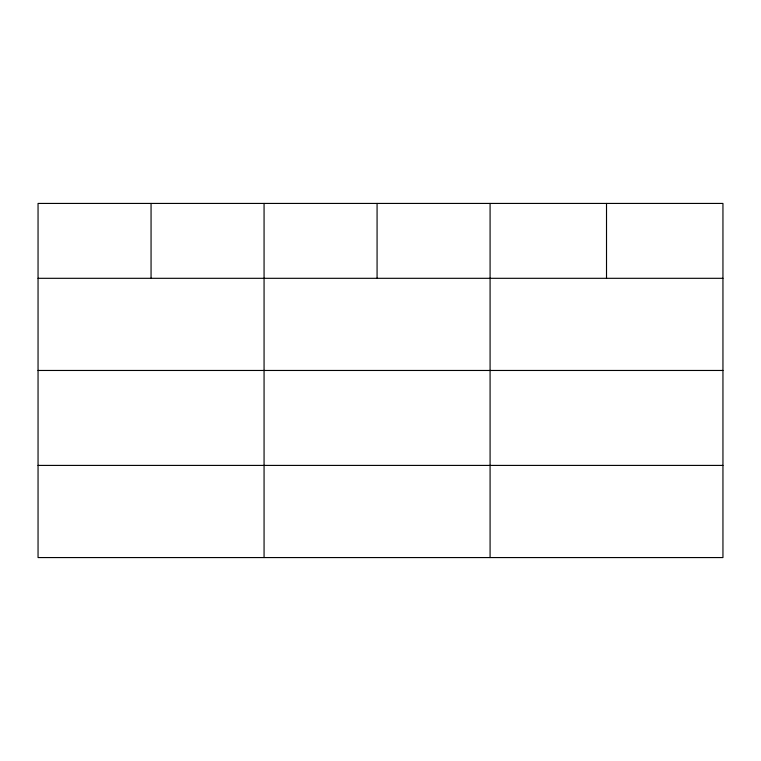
<?xml version="1.0" encoding="UTF-8"?>
<svg xmlns="http://www.w3.org/2000/svg" width="761" height="761" viewBox="0 0 761 761"><rect width="100%" height="100%" fill="white"/><g stroke="black" fill="none" stroke-linecap="round" stroke-linejoin="round"><path stroke-width="1.14" d="M722.95 370.464L722.95 203.434L38.05 203.434L38.05 557.566L722.95 557.566L722.95 370.464L38.05 370.464M38.05 278.307L722.95 278.307M38.05 465.409L722.95 465.409M606.517 203.434L606.517 278.307M490.084 203.434L490.084 557.566M377.075 203.434L377.075 278.307M264.067 203.434L264.067 557.566M151.059 203.434L151.059 278.307"/></g></svg>
